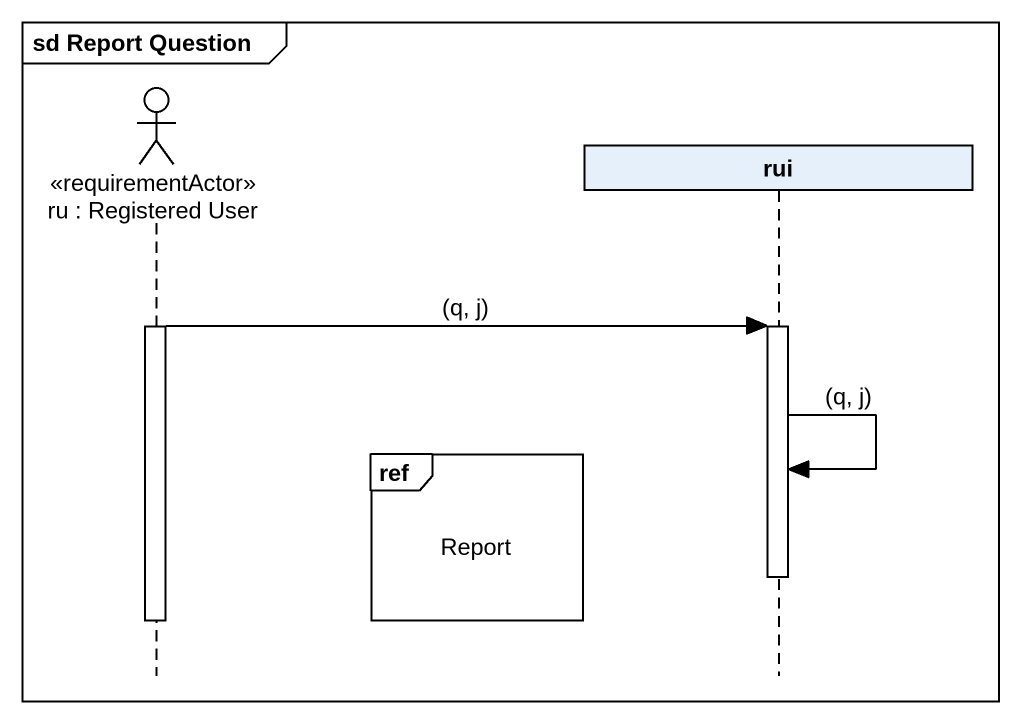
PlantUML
@startuml
mainframe sd Report Question
hide footbox
actor "ru : Registered User" as ru <<requirementActor>>
participant rui

activate ru
ru -> rui : (q, j)
activate rui
ref over rui : Report
rui -> rui : (q, j)
deactivate rui
deactivate ru
@enduml
